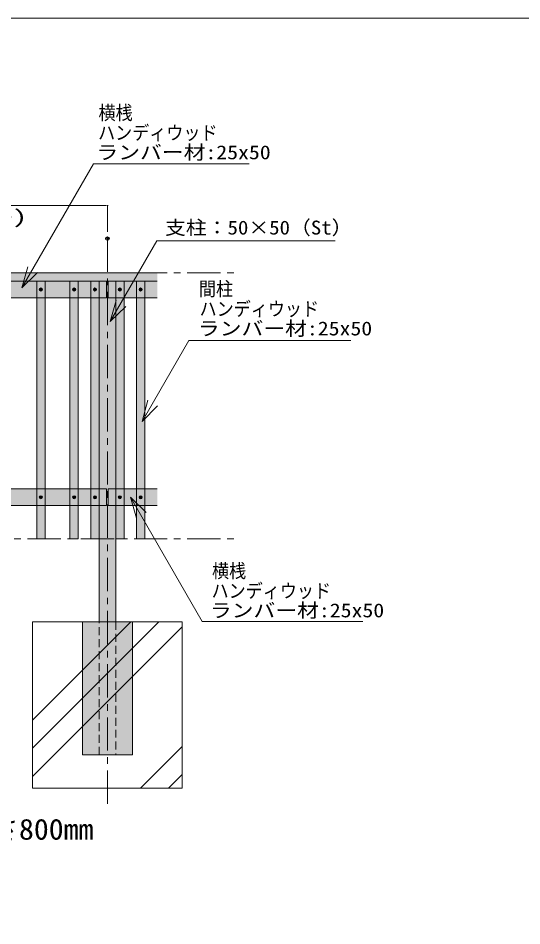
# Model space of a CAD drawing. Units: millimetres, scale not verified. Extents: x -8199 to 8201, y -2963 to 5056.
# Drawn here: x -5827 to -4313, y -233 to 2497 of the extents above; entities that cross this region are included whole.
import ezdxf
from ezdxf.enums import TextEntityAlignment as Align

# ---------------------------------------------------------------- set-up
doc = ezdxf.new("R2010")
doc.units = ezdxf.units.MM
doc.header["$LTSCALE"] = 20
doc.header["$PDMODE"] = 32
doc.header["$PDSIZE"] = 10
doc.linetypes.add('CHAIN1', pattern=[8, 5, -1, 1, -1])
doc.linetypes.add('DASHED1', pattern=[1.8, 1.2, -0.6])
for name, color, linetype, lineweight in [('0-0_図枠', 7, 'Continuous', 9), ('0-1_一般', 4, 'Continuous', 9), ('0-2_寸法', 7, 'Continuous', 9), ('0-3_0', 7, 'Continuous', 9)]:
    doc.layers.add(name, color=color, linetype=linetype, lineweight=lineweight)
doc.layers.add('0-4_Defpoints', color=7, linetype='Continuous')
doc.styles.add('ＭＳ ゴシック', font='')
doc.styles.get('ＭＳ ゴシック').set_extended_font_data('MS Gothic')

# ---------------------------------------------------------------- blocks, each defined once
blk = doc.blocks.new('グループ-419-1')
at = {"layer": '0-1_一般', "color": 7}
for p, q in [((344318.2, -142515.2), (350221.3, -136612)), ((344318.2, -144208.5), (351914.7, -136612)), ((344318.2, -145901.8), (353318.2, -136901.8)), ((350804.7, -146612), (353318.2, -144098.5)), ((352498, -146612), (353318.2, -145791.8))]:
    blk.add_line(p, q, dxfattribs=at)
at = {"layer": '0-1_一般'}
for points in [[(344318.2, -136612), (353318.2, -136612), (353318.2, -146612), (344318.2, -146612)], [(347318.2, -136612), (350318.2, -136612), (350318.2, -144612), (347318.2, -144612)]]:
    blk.add_lwpolyline(points, close=True, dxfattribs=at)
at = {"layer": '0-1_一般', "color": 7}
blk.add_lwpolyline([(344318.2, -136612), (353318.2, -136612), (353318.2, -146612), (344318.2, -146612)], close=True, dxfattribs=at)
at = {"layer": '0-1_一般', "color": 132}
blk.add_solid([(347318.2, -136612), (347318.2, -144612), (350318.2, -136612), (350318.2, -144612)], dxfattribs=at)
blk = doc.blocks.new('グループ-422-1')
at = {"layer": '0-1_一般'}
blk.add_line((-11.8, 22), (-8.2, 54.5), dxfattribs=at)
for points in [[(-22, -11.8), (-54.5, -8.2), (-54.5, 8.2), (-22, 11.8)], [(-8.2, 54.5), (8.2, 54.5), (11.8, 22)], [(22, 11.8), (54.5, 8.2), (54.5, -8.2), (22, -11.8)], [(11.8, -22), (8.2, -54.5), (-8.2, -54.5), (-11.8, -22)]]:
    blk.add_lwpolyline(points, dxfattribs=at)
blk.add_circle((0, 0), 94, dxfattribs=at)
for centre, start, end in [((-23.3, 23.3), 276.34019, 353.65981), ((23.3, 23.3), 186.34019, 263.65981), ((-23.3, -23.3), 6.34019, 83.65981), ((23.3, -23.3), 96.34019, 173.65981)]:
    blk.add_arc(centre, 11.6, start, end, dxfattribs=at)
blk = doc.blocks.new('Machine Screw (Metric)-30')
at = {"layer": '0-1_一般'}
blk.add_blockref('グループ-422-1', (0, 0), dxfattribs=at)
blk = doc.blocks.new('グループ-423-1')
at = {"layer": '0-1_一般'}
blk.add_line((-11.8, 22), (-8.2, 54.5), dxfattribs=at)
for points in [[(-22, -11.8), (-54.5, -8.2), (-54.5, 8.2), (-22, 11.8)], [(-8.2, 54.5), (8.2, 54.5), (11.8, 22)], [(22, 11.8), (54.5, 8.2), (54.5, -8.2), (22, -11.8)], [(11.8, -22), (8.2, -54.5), (-8.2, -54.5), (-11.8, -22)]]:
    blk.add_lwpolyline(points, dxfattribs=at)
blk.add_circle((0, 0), 94, dxfattribs=at)
for centre, start, end in [((-23.3, 23.3), 276.34019, 353.65981), ((23.3, 23.3), 186.34019, 263.65981), ((-23.3, -23.3), 6.34019, 83.65981), ((23.3, -23.3), 96.34019, 173.65981)]:
    blk.add_arc(centre, 11.6, start, end, dxfattribs=at)
blk = doc.blocks.new('Machine Screw (Metric)-31')
at = {"layer": '0-1_一般'}
blk.add_blockref('グループ-423-1', (0, 0), dxfattribs=at)
blk = doc.blocks.new('グループ-427-1')
at = {"layer": '0-1_一般'}
blk.add_line((-11.8, 22), (-8.2, 54.5), dxfattribs=at)
for points in [[(-22, -11.8), (-54.5, -8.2), (-54.5, 8.2), (-22, 11.8)], [(-8.2, 54.5), (8.2, 54.5), (11.8, 22)], [(22, 11.8), (54.5, 8.2), (54.5, -8.2), (22, -11.8)], [(11.8, -22), (8.2, -54.5), (-8.2, -54.5), (-11.8, -22)]]:
    blk.add_lwpolyline(points, dxfattribs=at)
blk.add_circle((0, 0), 94, dxfattribs=at)
for centre, start, end in [((-23.3, 23.3), 276.34019, 353.65981), ((23.3, 23.3), 186.34019, 263.65981), ((-23.3, -23.3), 6.34019, 83.65981), ((23.3, -23.3), 96.34019, 173.65981)]:
    blk.add_arc(centre, 11.6, start, end, dxfattribs=at)
blk = doc.blocks.new('Machine Screw (Metric)-35')
at = {"layer": '0-1_一般'}
blk.add_blockref('グループ-427-1', (0, 0), dxfattribs=at)
blk = doc.blocks.new('グループ-428-1')
at = {"layer": '0-1_一般'}
blk.add_line((-11.8, 22), (-8.2, 54.5), dxfattribs=at)
for points in [[(-22, -11.8), (-54.5, -8.2), (-54.5, 8.2), (-22, 11.8)], [(-8.2, 54.5), (8.2, 54.5), (11.8, 22)], [(22, 11.8), (54.5, 8.2), (54.5, -8.2), (22, -11.8)], [(11.8, -22), (8.2, -54.5), (-8.2, -54.5), (-11.8, -22)]]:
    blk.add_lwpolyline(points, dxfattribs=at)
blk.add_circle((0, 0), 94, dxfattribs=at)
for centre, start, end in [((-23.3, 23.3), 276.34019, 353.65981), ((23.3, 23.3), 186.34019, 263.65981), ((-23.3, -23.3), 6.34019, 83.65981), ((23.3, -23.3), 96.34019, 173.65981)]:
    blk.add_arc(centre, 11.6, start, end, dxfattribs=at)
blk = doc.blocks.new('Machine Screw (Metric)-36')
at = {"layer": '0-1_一般'}
blk.add_blockref('グループ-428-1', (0, 0), dxfattribs=at)
blk = doc.blocks.new('グループ-443-1')
at = {"layer": '0-1_一般'}
blk.add_line((-11.8, 22), (-8.2, 54.5), dxfattribs=at)
for points in [[(-22, -11.8), (-54.5, -8.2), (-54.5, 8.2), (-22, 11.8)], [(-8.2, 54.5), (8.2, 54.5), (11.8, 22)], [(22, 11.8), (54.5, 8.2), (54.5, -8.2), (22, -11.8)], [(11.8, -22), (8.2, -54.5), (-8.2, -54.5), (-11.8, -22)]]:
    blk.add_lwpolyline(points, dxfattribs=at)
blk.add_circle((0, 0), 94, dxfattribs=at)
for centre, start, end in [((-23.3, 23.3), 276.34019, 353.65981), ((23.3, 23.3), 186.34019, 263.65981), ((-23.3, -23.3), 6.34019, 83.65981), ((23.3, -23.3), 96.34019, 173.65981)]:
    blk.add_arc(centre, 11.6, start, end, dxfattribs=at)
blk = doc.blocks.new('Machine Screw (Metric)-51')
at = {"layer": '0-1_一般'}
blk.add_blockref('グループ-443-1', (0, 0), dxfattribs=at)
blk = doc.blocks.new('グループ-444-1')
at = {"layer": '0-1_一般'}
blk.add_line((-11.8, 22), (-8.2, 54.5), dxfattribs=at)
for points in [[(-22, -11.8), (-54.5, -8.2), (-54.5, 8.2), (-22, 11.8)], [(-8.2, 54.5), (8.2, 54.5), (11.8, 22)], [(22, 11.8), (54.5, 8.2), (54.5, -8.2), (22, -11.8)], [(11.8, -22), (8.2, -54.5), (-8.2, -54.5), (-11.8, -22)]]:
    blk.add_lwpolyline(points, dxfattribs=at)
blk.add_circle((0, 0), 94, dxfattribs=at)
for centre, start, end in [((-23.3, 23.3), 276.34019, 353.65981), ((23.3, 23.3), 186.34019, 263.65981), ((-23.3, -23.3), 6.34019, 83.65981), ((23.3, -23.3), 96.34019, 173.65981)]:
    blk.add_arc(centre, 11.6, start, end, dxfattribs=at)
blk = doc.blocks.new('Machine Screw (Metric)-52')
at = {"layer": '0-1_一般'}
blk.add_blockref('グループ-444-1', (0, 0), dxfattribs=at)
blk = doc.blocks.new('グループ-445-1')
at = {"layer": '0-1_一般'}
blk.add_line((-11.8, 22), (-8.2, 54.5), dxfattribs=at)
for points in [[(-22, -11.8), (-54.5, -8.2), (-54.5, 8.2), (-22, 11.8)], [(-8.2, 54.5), (8.2, 54.5), (11.8, 22)], [(22, 11.8), (54.5, 8.2), (54.5, -8.2), (22, -11.8)], [(11.8, -22), (8.2, -54.5), (-8.2, -54.5), (-11.8, -22)]]:
    blk.add_lwpolyline(points, dxfattribs=at)
blk.add_circle((0, 0), 94, dxfattribs=at)
for centre, start, end in [((-23.3, 23.3), 276.34019, 353.65981), ((23.3, 23.3), 186.34019, 263.65981), ((-23.3, -23.3), 6.34019, 83.65981), ((23.3, -23.3), 96.34019, 173.65981)]:
    blk.add_arc(centre, 11.6, start, end, dxfattribs=at)
blk = doc.blocks.new('Machine Screw (Metric)-53')
at = {"layer": '0-1_一般'}
blk.add_blockref('グループ-445-1', (0, 0), dxfattribs=at)
blk = doc.blocks.new('グループ-446-1')
at = {"layer": '0-1_一般'}
blk.add_line((-11.8, 22), (-8.2, 54.5), dxfattribs=at)
for points in [[(-22, -11.8), (-54.5, -8.2), (-54.5, 8.2), (-22, 11.8)], [(-8.2, 54.5), (8.2, 54.5), (11.8, 22)], [(22, 11.8), (54.5, 8.2), (54.5, -8.2), (22, -11.8)], [(11.8, -22), (8.2, -54.5), (-8.2, -54.5), (-11.8, -22)]]:
    blk.add_lwpolyline(points, dxfattribs=at)
blk.add_circle((0, 0), 94, dxfattribs=at)
for centre, start, end in [((-23.3, 23.3), 276.34019, 353.65981), ((23.3, 23.3), 186.34019, 263.65981), ((-23.3, -23.3), 6.34019, 83.65981), ((23.3, -23.3), 96.34019, 173.65981)]:
    blk.add_arc(centre, 11.6, start, end, dxfattribs=at)
blk = doc.blocks.new('Machine Screw (Metric)-54')
at = {"layer": '0-1_一般'}
blk.add_blockref('グループ-446-1', (0, 0), dxfattribs=at)
blk = doc.blocks.new('グループ-461-1')
at = {"layer": '0-1_一般'}
blk.add_line((-11.8, 22), (-8.2, 54.5), dxfattribs=at)
for points in [[(-22, -11.8), (-54.5, -8.2), (-54.5, 8.2), (-22, 11.8)], [(-8.2, 54.5), (8.2, 54.5), (11.8, 22)], [(22, 11.8), (54.5, 8.2), (54.5, -8.2), (22, -11.8)], [(11.8, -22), (8.2, -54.5), (-8.2, -54.5), (-11.8, -22)]]:
    blk.add_lwpolyline(points, dxfattribs=at)
blk.add_circle((0, 0), 94, dxfattribs=at)
for centre, start, end in [((-23.3, 23.3), 276.34019, 353.65981), ((23.3, 23.3), 186.34019, 263.65981), ((-23.3, -23.3), 6.34019, 83.65981), ((23.3, -23.3), 96.34019, 173.65981)]:
    blk.add_arc(centre, 11.6, start, end, dxfattribs=at)
blk = doc.blocks.new('Machine Screw (Metric)-69')
at = {"layer": '0-1_一般'}
blk.add_blockref('グループ-461-1', (0, 0), dxfattribs=at)
blk = doc.blocks.new('グループ-462-1')
at = {"layer": '0-1_一般'}
blk.add_line((-11.8, 22), (-8.2, 54.5), dxfattribs=at)
for points in [[(-22, -11.8), (-54.5, -8.2), (-54.5, 8.2), (-22, 11.8)], [(-8.2, 54.5), (8.2, 54.5), (11.8, 22)], [(22, 11.8), (54.5, 8.2), (54.5, -8.2), (22, -11.8)], [(11.8, -22), (8.2, -54.5), (-8.2, -54.5), (-11.8, -22)]]:
    blk.add_lwpolyline(points, dxfattribs=at)
blk.add_circle((0, 0), 94, dxfattribs=at)
for centre, start, end in [((-23.3, 23.3), 276.34019, 353.65981), ((23.3, 23.3), 186.34019, 263.65981), ((-23.3, -23.3), 6.34019, 83.65981), ((23.3, -23.3), 96.34019, 173.65981)]:
    blk.add_arc(centre, 11.6, start, end, dxfattribs=at)
blk = doc.blocks.new('Machine Screw (Metric)-70')
at = {"layer": '0-1_一般'}
blk.add_blockref('グループ-462-1', (0, 0), dxfattribs=at)
blk = doc.blocks.new('_DOT')
at = {"layer": '0-3_0'}
for p, q in [((-10, 0), (-20, 0)), ((-5, 0), (5, 0))]:
    blk.add_line(p, q, dxfattribs=at)

msp = doc.modelspace()

# ---------------------------------------------------------------- linework, layer by layer
at = {"layer": '0-0_図枠', "color": 5}
msp.add_lwpolyline([(-8199.43, 2497.28), (-199.43, 2497.28), (-199.43, -2702.72), (-8199.43, -2702.72)], close=True, dxfattribs=at)
at = {"layer": '0-1_一般', "color": 7}
for p, q in [((-5815.65, 1686.58), (-5600.46, 2059.3)), ((-5600.46, 2059.3), (-5131.9, 2059.3)), ((-5549.77, 1584.59), (-5409.27, 1827.96)), ((-5409.27, 1827.96), (-4873.98, 1827.96)), ((-5453.79, 1284.59), (-5313.28, 1527.96)), ((-5313.28, 1527.96), (-4826.86, 1527.96)), ((-5489.28, 1056.46), (-5273.48, 682.68)), ((-5273.48, 682.68), (-4790.79, 682.68))]:
    msp.add_line(p, q, dxfattribs=at)
at = {"layer": '0-1_一般', "color": 7, "linetype": 'CHAIN1'}
msp.add_line((-7558.35, 1731.3), (-5158.35, 1731.3), dxfattribs=at)
at = {"layer": '0-1_一般', "linetype": 'CHAIN1'}
msp.add_line((-7558.35, 931.3), (-5158.35, 931.3), dxfattribs=at)
at = {"layer": '0-1_一般', "color": 7}
for points in [[(-5768.36, 1732.25), (-5815.65, 1686.58), (-5797.53, 1749.77)], [(-5502.48, 1630.26), (-5549.77, 1584.59), (-5531.65, 1647.79)], [(-5407.3, 1331.08), (-5453.79, 1284.59), (-5436.77, 1348.09)], [(-5471.16, 993.26), (-5489.28, 1056.46), (-5441.99, 1010.79)]]:
    msp.add_lwpolyline(points, dxfattribs=at)
at = {"layer": '0-1_一般'}
for points in [[(-5408.35, 1706.3), (-6755.85, 1706.3), (-6755.85, 1731.3), (-5408.35, 1731.3)], [(-5408.35, 1656.3), (-5555.85, 1656.3), (-5555.85, 1706.3), (-5408.35, 1706.3)], [(-5408.35, 1031.3), (-5555.85, 1031.3), (-5555.85, 1081.3), (-5408.35, 1081.3)]]:
    msp.add_lwpolyline(points, dxfattribs=at)
for points in [[(-7155.85, 1706.3), (-5560.85, 1706.3), (-5560.85, 1656.3), (-7155.85, 1656.3)], [(-5770.85, 1706.3), (-5745.85, 1706.3), (-5745.85, 931.3), (-5770.85, 931.3)], [(-5670.85, 1706.3), (-5645.85, 1706.3), (-5645.85, 931.3), (-5670.85, 931.3)], [(-5608.35, 1706.3), (-5583.35, 1706.3), (-5583.35, 931.3), (-5608.35, 931.3)], [(-5583.35, 1706.3), (-5533.35, 1706.3), (-5533.35, 681.3), (-5583.35, 681.3)], [(-5533.35, 1706.3), (-5508.35, 1706.3), (-5508.35, 931.3), (-5533.35, 931.3)], [(-5470.85, 1706.3), (-5445.85, 1706.3), (-5445.85, 931.3), (-5470.85, 931.3)], [(-7155.85, 1081.3), (-5560.85, 1081.3), (-5560.85, 1031.3), (-7155.85, 1031.3)]]:
    msp.add_lwpolyline(points, close=True, dxfattribs=at)
at = {"layer": '0-1_一般', "color": 132}
for points in [[(-5408.35, 1706.3), (-5408.35, 1731.3), (-6755.85, 1706.3), (-6755.85, 1731.3)], [(-7155.85, 1706.3), (-7155.85, 1656.3), (-5560.85, 1706.3), (-5560.85, 1656.3)], [(-5770.85, 1706.3), (-5770.85, 931.3), (-5745.85, 1706.3), (-5745.85, 931.3)], [(-5670.85, 1706.3), (-5670.85, 931.3), (-5645.85, 1706.3), (-5645.85, 931.3)], [(-5608.35, 1706.3), (-5608.35, 931.3), (-5583.35, 1706.3), (-5583.35, 931.3)], [(-5583.35, 1706.3), (-5583.35, 681.3), (-5533.35, 1706.3), (-5533.35, 681.3)], [(-5408.35, 1656.3), (-5408.35, 1706.3), (-5555.85, 1656.3), (-5555.85, 1706.3)], [(-5533.35, 1706.3), (-5533.35, 931.3), (-5508.35, 1706.3), (-5508.35, 931.3)], [(-5470.85, 1706.3), (-5470.85, 931.3), (-5445.85, 1706.3), (-5445.85, 931.3)], [(-7155.85, 1081.3), (-7155.85, 1031.3), (-5560.85, 1081.3), (-5560.85, 1031.3)], [(-5408.35, 1031.3), (-5408.35, 1081.3), (-5555.85, 1031.3), (-5555.85, 1081.3)]]:
    msp.add_solid(points, dxfattribs=at)
at = {"layer": '0-2_寸法'}
for p, q in [((-5568.36, 1934.3), (-6348.34, 1934.3)), ((-5558.35, 1854.3), (-5558.35, 1934.3))]:
    msp.add_line(p, q, dxfattribs=at)
at = {"layer": '0-2_寸法', "linetype": 'CHAIN1'}
msp.add_line((-5558.35, 1834.3), (-5558.35, 134.3), dxfattribs=at)
at = {"layer": '0-2_寸法', "color": 4, "linetype": 'DASHED1'}
msp.add_lwpolyline([(-5583.35, 681.3), (-5533.35, 681.3), (-5533.35, 281.3), (-5583.35, 281.3)], close=True, dxfattribs=at)
at = {"layer": '0-4_Defpoints'}
msp.add_point((-5558.35, 1834.3), dxfattribs=at)

# ---------------------------------------------------------------- block references
at = {"layer": '0-1_一般', "yscale": 0.05}
for name, p, xscale in [('Machine Screw (Metric)-51', (-5758.35, 1681.3), -0.05), ('Machine Screw (Metric)-53', (-5658.35, 1681.3), -0.05), ('Machine Screw (Metric)-31', (-5595.85, 1681.3), -0.05), ('Machine Screw (Metric)-30', (-5520.85, 1681.3), 0.05), ('Machine Screw (Metric)-69', (-5458.35, 1681.3), -0.05), ('Machine Screw (Metric)-52', (-5758.35, 1056.3), -0.05), ('Machine Screw (Metric)-54', (-5658.35, 1056.3), -0.05), ('Machine Screw (Metric)-36', (-5595.85, 1056.3), -0.05), ('Machine Screw (Metric)-35', (-5520.85, 1056.3), 0.05), ('Machine Screw (Metric)-70', (-5458.35, 1056.3), -0.05), ('グループ-419-1', (-22999.26, 7511.9), 0.05)]:
    msp.add_blockref(name, p, dxfattribs=dict(at, xscale=xscale))
at = {"layer": '0-2_寸法', "xscale": 0.5007446, "yscale": 0.5007446}
msp.add_blockref('_DOT', (-5558.35, 1934.3), dxfattribs=at)

# ---------------------------------------------------------------- texts
at = {"layer": '0-1_一般', "color": 7, "style": 'ＭＳ ゴシック'}
for s, width, p in [('横桟', 0.9, (-5585, 2179.33)), ('ハンディウッド', 0.9, (-5586.32, 2119.21)), ('ランバー材:25x50', 1.15, (-5591.4, 2060.32)), ('(1000)', 1.5, (-6056.01, 1866.54)), ('支柱：50×50（St）', 1.1, (-5385.28, 1833.93)), ('間柱', 0.9, (-5283.27, 1649.69)), ('ハンディウッド', 0.9, (-5281.29, 1589.43)), ('ランバー材:25x50', 1.15, (-5286.36, 1530.53)), ('横桟', 0.9, (-5243.89, 801.66)), ('ハンディウッド', 0.9, (-5245.21, 741.54)), ('ランバー材:25x50', 1.15, (-5250.28, 682.65))]:
    msp.add_text(s, height=41.79, dxfattribs=dict(at, width=width)).set_placement(p, align=Align.BOTTOM_LEFT)
at = {"layer": '0-1_一般', "color": 5, "style": 'ＭＳ ゴシック', "width": 1.05}
msp.add_text('たて貼り(見付) フェンス高さ800mm', height=62.69, dxfattribs=at).set_placement((-7035.86, 7.68), align=Align.BOTTOM_LEFT)

doc.saveas('drawing.dxf')
